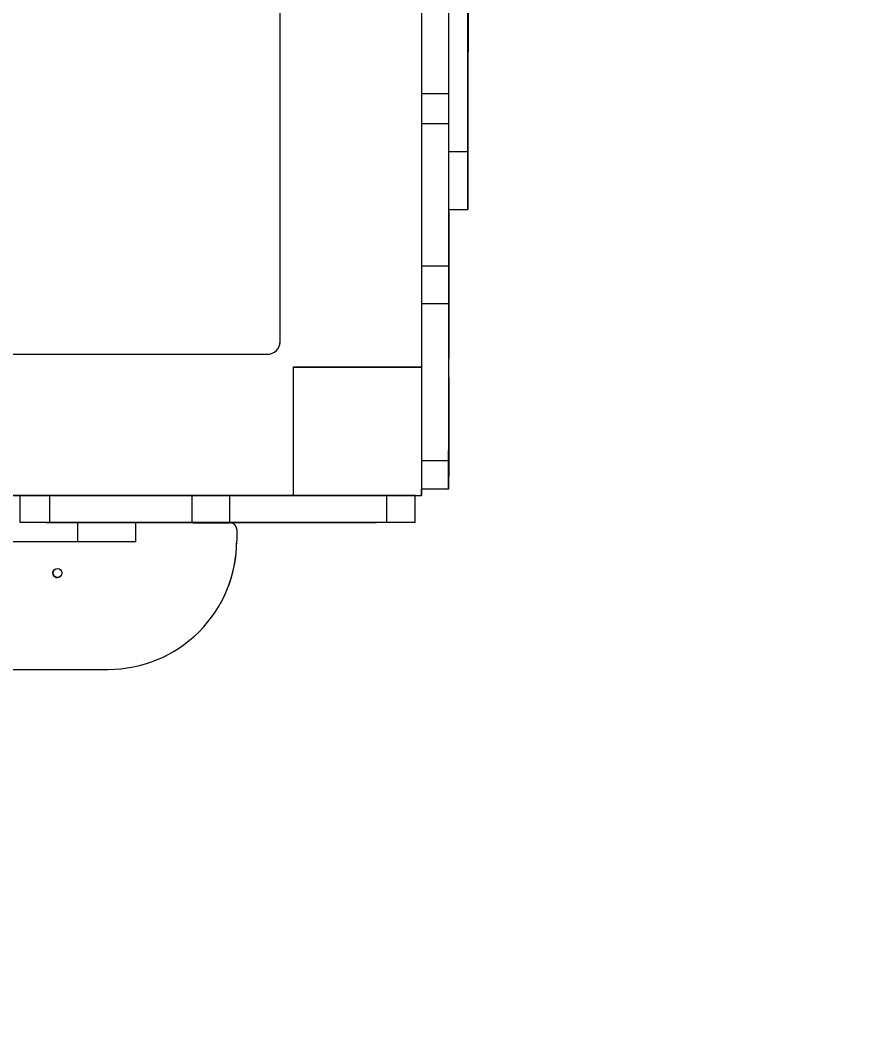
# Model space of a CAD drawing. Header units: millimetres. Extents: x -12977 to 11786, y -11805 to 10558.
# Drawn here: x -169 to 494, y 106 to 885 of the extents above; entities that cross this region are included whole.
import ezdxf

# ---------------------------------------------------------------- set-up
doc = ezdxf.new("R2010")
doc.units = ezdxf.units.MM
for name, color, linetype in [('DIKOM_ОБЪЕКТ', 7, 'Continuous'), ('DIKOM_РАЗМЕР_ЗОНА', 7, 'Continuous'), ('DIKOM_РАЗМЕР_ОБЪЕКТА', 7, 'Continuous')]:
    doc.layers.add(name, color=color, linetype=linetype)
doc.styles.add('style1', font='arial.ttf', dxfattribs={"width": 0.8})
doc.dimstyles.new('1-50', dxfattribs={"dimtxt": 300, "dimasz": 200, "dimexe": 100, "dimexo": 0, "dimgap": 100, "dimtad": 1, "dimtxsty": 'style1', "dimcen": 200, "dimclrd": 7, "dimclre": 7, "dimclrt": 7, "dimadec": 1, "dimazin": 2, "dimtfac": 1, "dimtmove": 0, "dimatfit": 2, "dimfxl": 0, "dimlwd": 25, "dimlwe": 18, "dimarcsym": 0})

# ---------------------------------------------------------------- blocks, each defined once
blk = doc.blocks.new('*D9')
at = {"layer": 'Defpoints', "color": 0, "transparency": 16777216}
for p in [(-11007.42, 666.08), (8787.99, 666.08), (8787.99, -10518.66)]:
    blk.add_point(p, dxfattribs=at)
at = {"layer": 'DIKOM_РАЗМЕР_ОБЪЕКТА', "color": 7, "lineweight": 18, "transparency": 16777216}
for p, q in [((-11007.42, 666.08), (-11007.42, -10618.66)), ((8787.99, 666.08), (8787.99, -10618.66))]:
    blk.add_line(p, q, dxfattribs=at)
at = {"layer": 'DIKOM_РАЗМЕР_ОБЪЕКТА', "color": 7, "lineweight": 25, "transparency": 16777216}
blk.add_line((-10807.42, -10518.66), (8587.99, -10518.66), dxfattribs=at)
at = {"layer": 'DIKOM_РАЗМЕР_ОБЪЕКТА', "color": 7, "transparency": 16777216}
for points in [[(-10807.42, -10485.32), (-10807.42, -10551.99), (-11007.42, -10518.66)], [(8587.99, -10485.32), (8587.99, -10551.99), (8787.99, -10518.66)]]:
    blk.add_solid(points, dxfattribs=at)
at = {"layer": 'DIKOM_РАЗМЕР_ОБЪЕКТА', "color": 7, "transparency": 16777216, "insert": (-1823.63, -10265.49), "char_height": 300, "attachment_point": 5, "style": 'style1'}
blk.add_mtext('19750', dxfattribs=at)
blk = doc.blocks.new('*D12')
at = {"layer": 'Defpoints', "color": 0, "transparency": 16777216}
for p in [(10764.9, 125.67), (-12976.69, 124.08), (10764.9, -11704.66)]:
    blk.add_point(p, dxfattribs=at)
at = {"layer": 'DIKOM_РАЗМЕР_ЗОНА', "color": 7, "lineweight": 18, "transparency": 16777216}
for p, q in [((10764.9, 125.67), (10764.9, -11804.66)), ((-12976.69, 124.08), (-12976.69, -11804.66))]:
    blk.add_line(p, q, dxfattribs=at)
at = {"layer": 'DIKOM_РАЗМЕР_ЗОНА', "color": 7, "lineweight": 25, "transparency": 16777216}
blk.add_line((-12776.69, -11704.66), (10564.9, -11704.66), dxfattribs=at)
at = {"layer": 'DIKOM_РАЗМЕР_ЗОНА', "color": 7, "transparency": 16777216}
for points in [[(-12776.69, -11671.32), (-12776.69, -11737.99), (-12976.69, -11704.66)], [(10564.9, -11671.32), (10564.9, -11737.99), (10764.9, -11704.66)]]:
    blk.add_solid(points, dxfattribs=at)
at = {"layer": 'DIKOM_РАЗМЕР_ЗОНА', "color": 7, "transparency": 16777216, "insert": (-1904.63, -11451.38), "char_height": 300, "attachment_point": 5, "style": 'style1'}
blk.add_mtext('23750', dxfattribs=at)

msp = doc.modelspace()

# ---------------------------------------------------------------- linework, layer by layer
at = {"layer": 'DIKOM_ОБЪЕКТ', "color": 7, "linetype": 'Continuous', "lineweight": 15}
for p, q in [((33.746, 634.499), (33.746, 1107.499)), ((33.747, 634.501), (33.747, 1107.501)), ((179.78, 1032.061), (179.78, 782.061)), ((179.785, 782.07), (179.785, 1032.07)), ((164.78, 1007.043), (164.78, 807.048)), ((143.777, 945.786), (143.777, 868.326)), ((179.92, 908.548), (179.919, 865.548)), ((179.923, 884.554), (179.925, 884.558)), ((179.922, 865.553), (179.923, 878.553)), ((179.785, 865.548), (179.919, 865.548)), ((179.92, 859.548), (179.786, 859.548)), ((179.92, 859.548), (179.922, 859.552)), ((143.773, 827.048), (143.77, 827.042)), ((164.77, 827.042), (143.77, 827.042)), ((164.773, 827.048), (143.773, 827.048)), ((164.773, 827.048), (164.77, 827.042)), ((164.768, 803.748), (143.768, 803.748)), ((164.773, 807.047), (164.77, 807.043)), ((164.87, 807.042), (164.77, 807.043)), ((164.873, 807.047), (164.773, 807.047)), ((164.873, 807.047), (164.773, 807.047)), ((164.873, 807.047), (164.87, 807.042)), ((164.87, 799.806), (164.77, 799.806)), ((179.78, 782.061), (164.874, 782.06)), ((164.875, 737.065), (179.783, 737.066)), ((164.962, 559.624), (164.961, 737.066)), ((164.873, 707.632), (164.773, 707.632)), ((164.772, 692.963), (143.772, 692.963)), ((164.772, 663.629), (143.772, 663.629)), ((164.873, 648.963), (164.773, 648.963)), ((33.746, 634.499), (33.747, 634.501)), ((-449.254, 624.499), (23.746, 624.499)), ((32.508, 629.679), (32.509, 629.68)), ((43.771, 614.545), (43.777, 614.556)), ((143.77, 614.545), (43.771, 614.545)), ((43.771, 614.545), (43.771, 514.545)), ((43.777, 614.556), (143.77, 614.556)), ((164.874, 606.525), (164.874, 559.466)), ((164.874, 547.171), (164.874, 590.429)), ((164.87, 556.778), (164.77, 556.778)), ((164.874, 559.466), (164.874, 559.466)), ((164.77, 549.542), (164.87, 549.542)), ((164.789, 539.577), (164.789, 549.542)), ((164.789, 546.358), (164.833, 546.406)), ((164.833, 549.542), (164.833, 546.406)), ((164.84, 547.109), (164.84, 549.543)), ((164.84, 547.123), (164.848, 547.123)), ((164.847, 549.542), (164.848, 547.123)), ((164.859, 547.144), (164.859, 549.543)), ((164.859, 547.158), (164.867, 547.158)), ((164.867, 549.542), (164.867, 547.158)), ((164.87, 549.542), (164.873, 549.547)), ((164.768, 541.687), (143.768, 541.687)), ((164.789, 534.014), (164.873, 535.169)), ((164.789, 534.044), (164.868, 535.159)), ((164.789, 534.094), (164.858, 535.143)), ((164.834, 535.098), (164.839, 535.108)), ((164.848, 535.124), (164.858, 535.143)), ((164.868, 535.159), (164.873, 535.169)), ((164.876, 529.469), (164.96, 529.621)), ((164.876, 529.469), (164.789, 529.469)), ((-656.223, 514.556), (43.771, 514.555)), ((-168.73, 514.541), (-168.727, 514.548)), ((-168.73, 493.541), (-168.73, 514.541)), ((-145.44, 493.539), (-145.44, 514.539)), ((-34.645, 493.546), (-34.645, 514.546)), ((-5.311, 493.546), (-5.311, 514.546)), ((43.771, 514.545), (143.771, 514.545)), ((116.621, 493.539), (116.621, 514.539)), ((138.771, 514.545), (138.769, 514.541)), ((138.769, 493.541), (138.769, 514.541)), ((138.788, 493.575), (138.788, 514.545)), ((164.77, 519.542), (143.77, 519.542)), ((143.771, 514.545), (143.771, 519.542)), ((143.771, 514.545), (143.964, 514.894)), ((143.964, 514.894), (143.964, 519.541)), ((164.77, 519.542), (164.788, 519.575)), ((-148.73, 493.539), (-148.73, 493.442)), ((-141.494, 493.442), (-141.495, 493.54)), ((-123.72, 478.56), (-123.72, 493.442)), ((-78.717, 478.565), (-78.717, 493.445)), ((-49.311, 493.447), (-49.311, 493.544)), ((-34.049, 493.342), (-35.348, 493.448)), ((-34.047, 493.344), (-35.333, 493.448)), ((-34.047, 493.344), (-34.049, 493.342)), ((-34.049, 493.342), (-5.104, 493.342)), ((-34.047, 493.344), (-5.103, 493.344)), ((-5.103, 493.344), (-5.104, 493.342)), ((9.357, 493.448), (9.357, 493.544)), ((101.534, 493.442), (101.534, 493.539)), ((108.77, 493.442), (108.77, 493.539)), ((108.773, 493.447), (108.77, 493.442)), ((108.773, 493.447), (108.773, 493.539)), ((108.773, 493.447), (108.773, 493.539)), ((138.788, 493.575), (138.769, 493.541)), ((-0.103, 488.345), (-0.104, 488.342)), ((-0.104, 488.342), (-0.104, 479.342)), ((-0.103, 488.345), (-0.103, 479.344)), ((-123.72, 478.56), (-373.72, 478.561)), ((-0.103, 479.344), (-0.104, 479.342)), ((-12.489, 431.138), (-12.488, 431.14)), ((-520.104, 379.342), (-100.104, 379.342))]:
    msp.add_line(p, q, dxfattribs=at)
at = {"layer": 'DIKOM_ОБЪЕКТ', "color": 7, "linetype": 'Continuous', "lineweight": 15, "flags": 128}
for points in [[(143.778, 888.511), (143.778, 883.354), (143.777, 878.304), (143.778, 873.381), (143.777, 868.609), (143.777, 864.009), (143.777, 859.601), (143.777, 855.405), (143.776, 851.439), (143.777, 847.722), (143.776, 844.269), (143.776, 841.098), (143.776, 838.22), (143.775, 835.651), (143.775, 833.399), (143.775, 831.477), (143.774, 829.893), (143.774, 828.653), (143.774, 827.763), (143.773, 827.227), (143.773, 827.048)], [(164.778, 888.511), (164.778, 883.354), (164.777, 878.304), (164.778, 873.381), (164.777, 868.609), (164.777, 864.009), (164.777, 859.601), (164.777, 855.404), (164.777, 851.439), (164.776, 847.722), (164.776, 844.269), (164.776, 841.098), (164.776, 838.22), (164.775, 835.65), (164.775, 833.399), (164.775, 831.477), (164.774, 829.893), (164.774, 828.653), (164.774, 827.763), (164.773, 827.227), (164.773, 827.048)], [(179.925, 884.558), (179.925, 884.673), (179.925, 885.015), (179.925, 885.569), (179.925, 886.316), (179.926, 887.225), (179.925, 888.262), (179.926, 889.388), (179.925, 890.559)], [(179.923, 878.553), (179.922, 879.724), (179.923, 880.849), (179.922, 881.887), (179.923, 882.796), (179.922, 883.542), (179.923, 884.097), (179.923, 884.438), (179.923, 884.554)], [(179.919, 865.548), (179.92, 864.377), (179.919, 863.252), (179.92, 862.214), (179.92, 861.305), (179.919, 860.559), (179.92, 860.005), (179.92, 859.663), (179.92, 859.548)], [(179.922, 859.552), (179.922, 859.668), (179.922, 860.009), (179.922, 860.564), (179.922, 861.31), (179.922, 862.22), (179.923, 863.257), (179.922, 864.383), (179.922, 865.553)], [(143.77, 827.042), (143.77, 826.863), (143.769, 826.332), (143.769, 825.457), (143.769, 824.254), (143.769, 822.745), (143.769, 820.956), (143.769, 818.919), (143.769, 816.67), (143.768, 814.251), (143.768, 811.702), (143.768, 809.071), (143.768, 806.404), (143.768, 803.748)], [(164.77, 827.042), (164.77, 826.863), (164.769, 826.332), (164.769, 825.457), (164.769, 824.254), (164.769, 822.745), (164.769, 820.956), (164.768, 818.919), (164.769, 816.671), (164.768, 814.251), (164.768, 811.702), (164.768, 809.071), (164.768, 806.404), (164.768, 803.748)], [(143.768, 803.748), (143.768, 795.355), (143.769, 787.039), (143.769, 778.817), (143.769, 770.705), (143.769, 762.718), (143.769, 754.872), (143.77, 747.182), (143.77, 739.662), (143.77, 732.327), (143.77, 725.191), (143.77, 718.268), (143.771, 711.571), (143.771, 705.113), (143.772, 698.906), (143.772, 692.963)], [(164.768, 803.748), (164.768, 795.355), (164.769, 787.039), (164.769, 778.817), (164.769, 770.705), (164.769, 762.718), (164.77, 754.872), (164.77, 747.182), (164.77, 739.662), (164.77, 732.327), (164.77, 725.191), (164.771, 718.268), (164.771, 711.571), (164.772, 705.113), (164.772, 698.906), (164.772, 692.963)], [(164.77, 807.043), (164.77, 806.895), (164.77, 806.459), (164.77, 805.757), (164.77, 804.822), (164.77, 803.702), (164.77, 802.451), (164.77, 801.131), (164.77, 799.806)], [(164.87, 807.042), (164.87, 806.895), (164.87, 806.459), (164.87, 805.757), (164.87, 804.823), (164.87, 803.702), (164.87, 802.451), (164.87, 801.131), (164.87, 799.806)], [(164.873, 802.202), (164.873, 803.194), (164.873, 804.122), (164.873, 804.959), (164.873, 805.681), (164.873, 806.265), (164.873, 806.695), (164.873, 806.959), (164.873, 807.047)], [(164.877, 694.479), (164.877, 699.44), (164.877, 704.7), (164.876, 710.246), (164.876, 716.068), (164.876, 722.151), (164.875, 728.483), (164.875, 735.05), (164.874, 741.837), (164.875, 748.829), (164.874, 756.012), (164.874, 763.37), (164.874, 770.886), (164.874, 778.544), (164.873, 786.328), (164.873, 794.219), (164.873, 802.202)], [(164.77, 799.806), (164.77, 791.748), (164.77, 783.788), (164.77, 775.946), (164.77, 768.237), (164.771, 760.681), (164.771, 753.293), (164.771, 746.09), (164.771, 739.088), (164.771, 732.304), (164.772, 725.751), (164.772, 719.446), (164.772, 713.402), (164.773, 707.632)], [(164.87, 799.806), (164.87, 791.748), (164.87, 783.788), (164.87, 775.946), (164.87, 768.238), (164.87, 760.681), (164.871, 753.293), (164.871, 746.09), (164.871, 739.088), (164.872, 732.304), (164.872, 725.751), (164.872, 719.446), (164.872, 713.401), (164.873, 707.632)], [(179.78, 782.061), (179.78, 778.027), (179.78, 774.026), (179.78, 770.089), (179.78, 766.249), (179.78, 762.536), (179.78, 758.981), (179.781, 755.611), (179.781, 752.455), (179.781, 749.536), (179.781, 746.88), (179.781, 744.507), (179.781, 742.436), (179.782, 740.685), (179.782, 739.266), (179.782, 738.193), (179.782, 737.472), (179.783, 737.111), (179.783, 737.111), (179.783, 737.473), (179.783, 738.195), (179.784, 739.269), (179.784, 740.689), (179.784, 742.441), (179.784, 744.512), (179.785, 746.886), (179.785, 749.543), (179.785, 752.462), (179.785, 755.619), (179.785, 758.989), (179.785, 762.545), (179.785, 766.258), (179.785, 770.099), (179.786, 774.035), (179.785, 778.037), (179.785, 782.07)], [(179.783, 785.566), (179.783, 785.376), (179.783, 784.827), (179.783, 783.98), (179.782, 782.924), (179.782, 781.776), (179.783, 780.659), (179.783, 779.695), (179.783, 778.987), (179.783, 778.613), (179.783, 778.613), (179.783, 778.988), (179.783, 779.695), (179.783, 780.66), (179.783, 781.777), (179.783, 782.925), (179.783, 783.98), (179.783, 784.828), (179.783, 785.376), (179.783, 785.566)], [(164.773, 707.632), (164.773, 704.865), (164.773, 701.849), (164.773, 698.612), (164.773, 695.185), (164.773, 691.6), (164.773, 687.89), (164.774, 684.09), (164.774, 680.235), (164.774, 676.363), (164.774, 672.508), (164.774, 668.708), (164.773, 664.998), (164.773, 661.412), (164.773, 657.984), (164.773, 654.747), (164.773, 651.731), (164.773, 648.963)], [(164.873, 707.632), (164.873, 704.865), (164.873, 701.849), (164.873, 698.612), (164.873, 695.185), (164.874, 691.6), (164.873, 687.89), (164.874, 684.09), (164.873, 680.235), (164.874, 676.363), (164.874, 672.508), (164.874, 668.708), (164.873, 664.998), (164.873, 661.412), (164.873, 657.984), (164.873, 654.747), (164.873, 651.731), (164.873, 648.963)], [(164.877, 662.133), (164.877, 663.857), (164.878, 665.843), (164.877, 668.054), (164.878, 670.451), (164.878, 672.989), (164.878, 675.623), (164.878, 678.307), (164.878, 680.989), (164.878, 683.624), (164.878, 686.162), (164.878, 688.558), (164.877, 690.769), (164.877, 692.754), (164.877, 694.479)], [(143.772, 692.963), (143.772, 690.966), (143.772, 688.73), (143.772, 686.298), (143.772, 683.716), (143.772, 681.032), (143.772, 678.297), (143.773, 675.561), (143.772, 672.877), (143.772, 670.295), (143.772, 667.863), (143.772, 665.627), (143.772, 663.629)], [(164.772, 692.963), (164.772, 690.966), (164.772, 688.73), (164.772, 686.298), (164.772, 683.716), (164.772, 681.032), (164.772, 678.297), (164.773, 675.561), (164.772, 672.877), (164.772, 670.295), (164.772, 667.863), (164.772, 665.627), (164.772, 663.629)], [(143.772, 663.629), (143.772, 657.564), (143.771, 651.225), (143.771, 644.626), (143.771, 637.779), (143.77, 630.698), (143.77, 623.397), (143.77, 615.891), (143.769, 608.194), (143.769, 600.323), (143.769, 592.292), (143.769, 584.119), (143.769, 575.819), (143.769, 567.409), (143.768, 558.905), (143.769, 550.325), (143.768, 541.687)], [(164.772, 663.629), (164.772, 657.564), (164.772, 651.225), (164.771, 644.626), (164.771, 637.779), (164.77, 630.698), (164.77, 623.397), (164.77, 615.89), (164.769, 608.194), (164.769, 600.323), (164.769, 592.292), (164.769, 584.119), (164.769, 575.819), (164.769, 567.409), (164.768, 558.905), (164.769, 550.325), (164.768, 541.687)], [(164.873, 554.394), (164.873, 562.377), (164.873, 570.27), (164.874, 578.053), (164.874, 585.712), (164.874, 593.229), (164.874, 600.587), (164.874, 607.771), (164.875, 614.765), (164.875, 621.553), (164.875, 628.121), (164.875, 634.454), (164.876, 640.538), (164.876, 646.361), (164.876, 651.909), (164.877, 657.17), (164.877, 662.133)], [(164.773, 648.963), (164.772, 643.192), (164.772, 637.147), (164.772, 630.84), (164.771, 624.287), (164.771, 617.501), (164.771, 610.498), (164.771, 603.294), (164.77, 595.906), (164.77, 588.348), (164.77, 580.639), (164.77, 572.796), (164.77, 564.836), (164.77, 556.778)], [(164.873, 648.963), (164.873, 643.192), (164.872, 637.147), (164.872, 630.84), (164.872, 624.287), (164.871, 617.501), (164.871, 610.498), (164.871, 603.295), (164.871, 595.906), (164.87, 588.348), (164.87, 580.639), (164.87, 572.796), (164.87, 564.836), (164.87, 556.778)], [(164.918, 568.545), (164.918, 568.367), (164.918, 567.849), (164.918, 567.039), (164.918, 566.006), (164.918, 564.843), (164.918, 563.654), (164.918, 562.545), (164.918, 561.612), (164.918, 560.941), (164.918, 560.589), (164.918, 560.589), (164.918, 560.941), (164.918, 561.613), (164.918, 562.545), (164.918, 563.655), (164.918, 564.844), (164.918, 566.007), (164.918, 567.039), (164.918, 567.85), (164.918, 568.367), (164.918, 568.545)], [(164.958, 568.618), (164.958, 568.44), (164.958, 567.922), (164.958, 567.111), (164.958, 566.079), (164.958, 564.916), (164.958, 563.727), (164.958, 562.617), (164.958, 561.685), (164.958, 561.014), (164.958, 560.662), (164.958, 560.662), (164.958, 561.014), (164.958, 561.686), (164.958, 562.618), (164.958, 563.728), (164.958, 564.917), (164.958, 566.079), (164.958, 567.112), (164.958, 567.923), (164.958, 568.44), (164.958, 568.618)], [(164.878, 568.472), (164.878, 568.294), (164.878, 567.777), (164.878, 566.966), (164.878, 565.933), (164.878, 564.771), (164.878, 563.582), (164.878, 562.472), (164.878, 561.54), (164.878, 560.868), (164.878, 560.517), (164.878, 560.517), (164.878, 560.868), (164.878, 561.54), (164.878, 562.472), (164.878, 563.583), (164.878, 564.772), (164.878, 565.934), (164.878, 566.966), (164.878, 567.777), (164.878, 568.294), (164.878, 568.472)], [(164.77, 556.778), (164.769, 555.453), (164.77, 554.133), (164.77, 552.881), (164.77, 551.762), (164.77, 550.827), (164.77, 550.125), (164.77, 549.69), (164.77, 549.542)], [(164.87, 556.778), (164.87, 555.453), (164.87, 554.132), (164.87, 552.882), (164.87, 551.761), (164.87, 550.827), (164.87, 550.125), (164.87, 549.69), (164.87, 549.542)], [(164.873, 549.547), (164.873, 549.636), (164.873, 549.9), (164.873, 550.331), (164.873, 550.915), (164.873, 551.637), (164.873, 552.474), (164.873, 553.403), (164.873, 554.394)], [(164.874, 559.466), (164.874, 556.107), (164.874, 552.79), (164.875, 549.557), (164.875, 546.449), (164.875, 543.505), (164.875, 540.762), (164.875, 538.253), (164.875, 536.012), (164.875, 534.066), (164.875, 532.438), (164.876, 531.151), (164.876, 530.22), (164.876, 529.657), (164.876, 529.469)], [(164.96, 529.621), (164.96, 529.81), (164.96, 530.374), (164.96, 531.306), (164.96, 532.593), (164.961, 534.221), (164.961, 536.168), (164.961, 538.41), (164.961, 540.919), (164.961, 543.663), (164.961, 546.607), (164.962, 549.716), (164.962, 552.948), (164.961, 556.265), (164.962, 559.624)], [(164.833, 546.406), (164.833, 544.166), (164.834, 542.03), (164.834, 540.075), (164.834, 538.371), (164.834, 536.978), (164.834, 535.946), (164.834, 535.312), (164.834, 535.098)], [(164.839, 535.108), (164.839, 535.29), (164.839, 535.832), (164.839, 536.716), (164.839, 537.916), (164.84, 539.395), (164.84, 541.109), (164.84, 543.004), (164.84, 545.025), (164.84, 547.109)], [(164.848, 547.123), (164.848, 545.039), (164.847, 543.018), (164.848, 541.123), (164.848, 539.409), (164.848, 537.93), (164.848, 536.731), (164.848, 535.847), (164.848, 535.306), (164.848, 535.124)], [(164.858, 535.143), (164.858, 535.325), (164.859, 535.867), (164.859, 536.751), (164.859, 537.951), (164.859, 539.43), (164.859, 541.144), (164.859, 543.04), (164.859, 545.06), (164.859, 547.144)], [(164.867, 547.158), (164.867, 545.074), (164.867, 543.054), (164.867, 541.158), (164.867, 539.444), (164.867, 537.966), (164.867, 536.766), (164.867, 535.882), (164.867, 535.341), (164.868, 535.159)], [(164.873, 535.169), (164.873, 535.352), (164.873, 535.893), (164.873, 536.778), (164.873, 537.978), (164.874, 539.457), (164.874, 541.17), (164.874, 543.066), (164.874, 545.087), (164.874, 547.171)], [(143.768, 541.687), (143.768, 538.894), (143.768, 536.113), (143.768, 533.4), (143.768, 530.806), (143.769, 528.383), (143.769, 526.179), (143.769, 524.235), (143.769, 522.589), (143.769, 521.275), (143.769, 520.318), (143.769, 519.737), (143.77, 519.542)], [(164.768, 541.687), (164.769, 538.894), (164.768, 536.113), (164.768, 533.4), (164.769, 530.806), (164.769, 528.383), (164.769, 526.179), (164.769, 524.234), (164.769, 522.589), (164.769, 521.276), (164.769, 520.318), (164.769, 519.737), (164.77, 519.542)], [(164.788, 519.575), (164.788, 519.779), (164.789, 520.386), (164.789, 521.384), (164.789, 522.752), (164.789, 524.462), (164.789, 526.48), (164.789, 528.764), (164.789, 531.269), (164.789, 533.943), (164.789, 536.731), (164.789, 539.577)], [(-168.727, 514.548), (-168.905, 514.548), (-169.44, 514.549), (-170.329, 514.55), (-171.568, 514.55), (-173.152, 514.551), (-175.073, 514.551), (-177.323, 514.552), (-179.892, 514.552), (-182.769, 514.553), (-185.94, 514.553), (-189.392, 514.554), (-193.108, 514.554), (-197.073, 514.555), (-201.269, 514.555), (-205.676, 514.555), (-209.993, 514.555)], [(-145.44, 514.539), (-148.096, 514.539), (-150.763, 514.54), (-153.394, 514.539), (-155.943, 514.539), (-158.362, 514.54), (-160.61, 514.54), (-162.647, 514.54), (-164.436, 514.54), (-165.945, 514.54), (-167.147, 514.541), (-168.021, 514.541), (-168.553, 514.541), (-168.73, 514.541)], [(-34.645, 514.546), (-40.589, 514.545), (-46.797, 514.545), (-53.256, 514.544), (-59.954, 514.544), (-66.878, 514.543), (-74.014, 514.542), (-81.35, 514.542), (-88.871, 514.541), (-96.562, 514.541), (-104.409, 514.541), (-112.396, 514.54), (-120.509, 514.54), (-128.73, 514.54), (-137.046, 514.54), (-145.44, 514.539)], [(-5.311, 514.546), (-7.309, 514.546), (-9.544, 514.546), (-11.976, 514.546), (-14.558, 514.547), (-17.242, 514.547), (-19.978, 514.547), (-22.713, 514.547), (-25.397, 514.547), (-27.98, 514.546), (-30.412, 514.546), (-32.647, 514.546), (-34.645, 514.546)], [(116.621, 514.539), (107.982, 514.539), (99.403, 514.54), (90.9, 514.54), (82.49, 514.54), (74.191, 514.54), (66.018, 514.541), (57.988, 514.541), (50.117, 514.541), (42.421, 514.542), (34.916, 514.542), (27.615, 514.543), (20.535, 514.544), (13.689, 514.544), (7.09, 514.545), (0.753, 514.545), (-5.311, 514.546)], [(138.769, 514.541), (138.574, 514.541), (137.992, 514.541), (137.034, 514.541), (135.72, 514.54), (134.074, 514.54), (132.13, 514.54), (129.925, 514.54), (127.501, 514.54), (124.908, 514.539), (122.194, 514.539), (119.414, 514.539), (116.621, 514.539)], [(-145.44, 493.539), (-148.096, 493.539), (-150.764, 493.54), (-153.394, 493.539), (-155.943, 493.54), (-158.362, 493.54), (-160.61, 493.54), (-162.647, 493.54), (-164.436, 493.54), (-165.945, 493.541), (-167.147, 493.541), (-168.021, 493.541), (-168.553, 493.541), (-168.73, 493.541)], [(-141.494, 493.442), (-142.819, 493.442), (-144.14, 493.442), (-145.391, 493.442), (-146.511, 493.442), (-147.445, 493.442), (-148.147, 493.442), (-148.583, 493.442), (-148.73, 493.442)], [(-34.645, 493.546), (-40.589, 493.545), (-46.797, 493.545), (-53.256, 493.544), (-59.953, 493.543), (-66.878, 493.543), (-74.014, 493.542), (-81.35, 493.542), (-88.871, 493.541), (-96.562, 493.541), (-104.409, 493.541), (-112.396, 493.54), (-120.508, 493.54), (-128.73, 493.54), (-137.046, 493.54), (-145.44, 493.539)], [(-49.311, 493.447), (-55.082, 493.447), (-61.127, 493.446), (-67.434, 493.446), (-73.987, 493.445), (-80.772, 493.444), (-87.775, 493.444), (-94.978, 493.444), (-102.367, 493.443), (-109.924, 493.443), (-117.633, 493.442), (-125.476, 493.442), (-133.436, 493.442), (-141.494, 493.442)], [(9.357, 493.448), (6.59, 493.448), (3.574, 493.448), (0.337, 493.448), (-3.09, 493.449), (-6.676, 493.449), (-10.386, 493.449), (-14.186, 493.449), (-18.04, 493.449), (-21.913, 493.449), (-25.767, 493.449), (-29.567, 493.449), (-33.278, 493.449), (-36.863, 493.448), (-40.291, 493.448), (-43.528, 493.448), (-46.544, 493.448), (-49.311, 493.447)], [(-5.311, 493.546), (-7.309, 493.546), (-9.544, 493.546), (-11.976, 493.546), (-14.558, 493.547), (-17.242, 493.547), (-19.978, 493.547), (-22.713, 493.547), (-25.397, 493.547), (-27.98, 493.546), (-30.411, 493.546), (-32.647, 493.546), (-34.645, 493.546)], [(116.621, 493.539), (107.982, 493.539), (99.403, 493.54), (90.9, 493.54), (82.49, 493.54), (74.191, 493.54), (66.018, 493.541), (57.988, 493.541), (50.117, 493.541), (42.421, 493.542), (34.916, 493.542), (27.615, 493.543), (20.535, 493.544), (13.689, 493.544), (7.09, 493.545), (0.753, 493.545), (-5.311, 493.546)], [(101.534, 493.442), (93.475, 493.442), (85.516, 493.442), (77.673, 493.442), (69.965, 493.443), (62.408, 493.443), (55.02, 493.444), (47.817, 493.444), (40.815, 493.444), (34.03, 493.445), (27.477, 493.446), (21.171, 493.446), (15.127, 493.447), (9.357, 493.448)], [(108.77, 493.442), (108.622, 493.442), (108.187, 493.442), (107.484, 493.442), (106.55, 493.442), (105.43, 493.442), (104.179, 493.442), (102.859, 493.442), (101.534, 493.442)], [(138.769, 493.541), (138.574, 493.541), (137.992, 493.541), (137.034, 493.541), (135.72, 493.54), (134.074, 493.54), (132.13, 493.54), (129.925, 493.54), (127.501, 493.54), (124.908, 493.539), (122.194, 493.539), (119.414, 493.539), (116.621, 493.539)], [(-78.717, 478.565), (-78.763, 478.565), (-79.125, 478.565), (-79.846, 478.564), (-80.921, 478.564), (-82.34, 478.563), (-84.092, 478.563), (-86.163, 478.563), (-88.537, 478.562), (-91.193, 478.562), (-94.112, 478.562), (-97.269, 478.561), (-100.639, 478.561), (-104.195, 478.561), (-107.908, 478.561), (-111.748, 478.561), (-115.685, 478.561), (-119.686, 478.56), (-123.72, 478.56)]]:
    msp.add_lwpolyline(points, dxfattribs=at)
at = {"layer": 'DIKOM_ОБЪЕКТ', "color": 7, "linetype": 'Continuous', "lineweight": 15}
msp.add_circle((-139.604, 454.342), 3.5, dxfattribs=at)
for centre, radius, start, end in [((23.746, 634.499), 10, 270, 0.003448), ((23.747, 634.501), 10, 331.181189, 0.003448), ((-5.104, 488.342), 5, 0.003448, 90), ((-5.103, 488.345), 5, 0.003448, 90), ((-100.104, 479.342), 100, 270, 0.003448), ((-100.103, 479.345), 100, 331.181189, 0.003448), ((-139.603, 454.345), 3.5, 151.181189, 270), ((-139.603, 454.345), 3.5, 270, 331.181189)]:
    msp.add_arc(centre, radius, start, end, dxfattribs=at)
for points, knots in [([(164.789, 534.039), (164.795, 534.072), (164.83, 534.267), (164.852, 534.528), (164.861, 534.756), (164.864, 534.818)], [0, 0, 0, 0, 0.1250499, 0.7624116, 1, 1, 1, 1]), ([(164.789, 534.097), (164.79, 534.101), (164.816, 534.269), (164.837, 534.501), (164.846, 534.729), (164.849, 534.791)], [0, 0, 0, 0, 0.0170675, 0.732979, 1, 1, 1, 1]), ([(164.789, 534.251), (164.801, 534.353), (164.821, 534.521), (164.827, 534.69), (164.83, 534.756)], [0, 0, 0, 0, 0.6111194, 1, 1, 1, 1])]:
    msp.add_open_spline(points, degree=3, knots=knots, dxfattribs=at)

# ---------------------------------------------------------------- dimensions: what is measured, and where the dimension line sits
at = {"layer": 'DIKOM_РАЗМЕР_ЗОНА'}
dim = msp.add_linear_dim(base=(10764.904, -11704.658), p1=(-12976.695, 124.079), p2=(10764.904, 125.672), text='23750', dimstyle='1-50', dxfattribs=at)
dim.commit()
dim.dimension.update_dxf_attribs({"geometry": '*D12', "text_midpoint": (-1904.628, -11704.658), "dimtype": 160})
at = {"layer": 'DIKOM_РАЗМЕР_ОБЪЕКТА'}
dim = msp.add_linear_dim(base=(8787.993, -10518.658), p1=(-11007.417, 666.079), p2=(8787.993, 666.082), text='19750', dimstyle='1-50', dxfattribs=at)
dim.commit()
dim.dimension.update_dxf_attribs({"geometry": '*D9', "text_midpoint": (-1823.628, -10518.658), "dimtype": 160})

doc.saveas('drawing.dxf')
